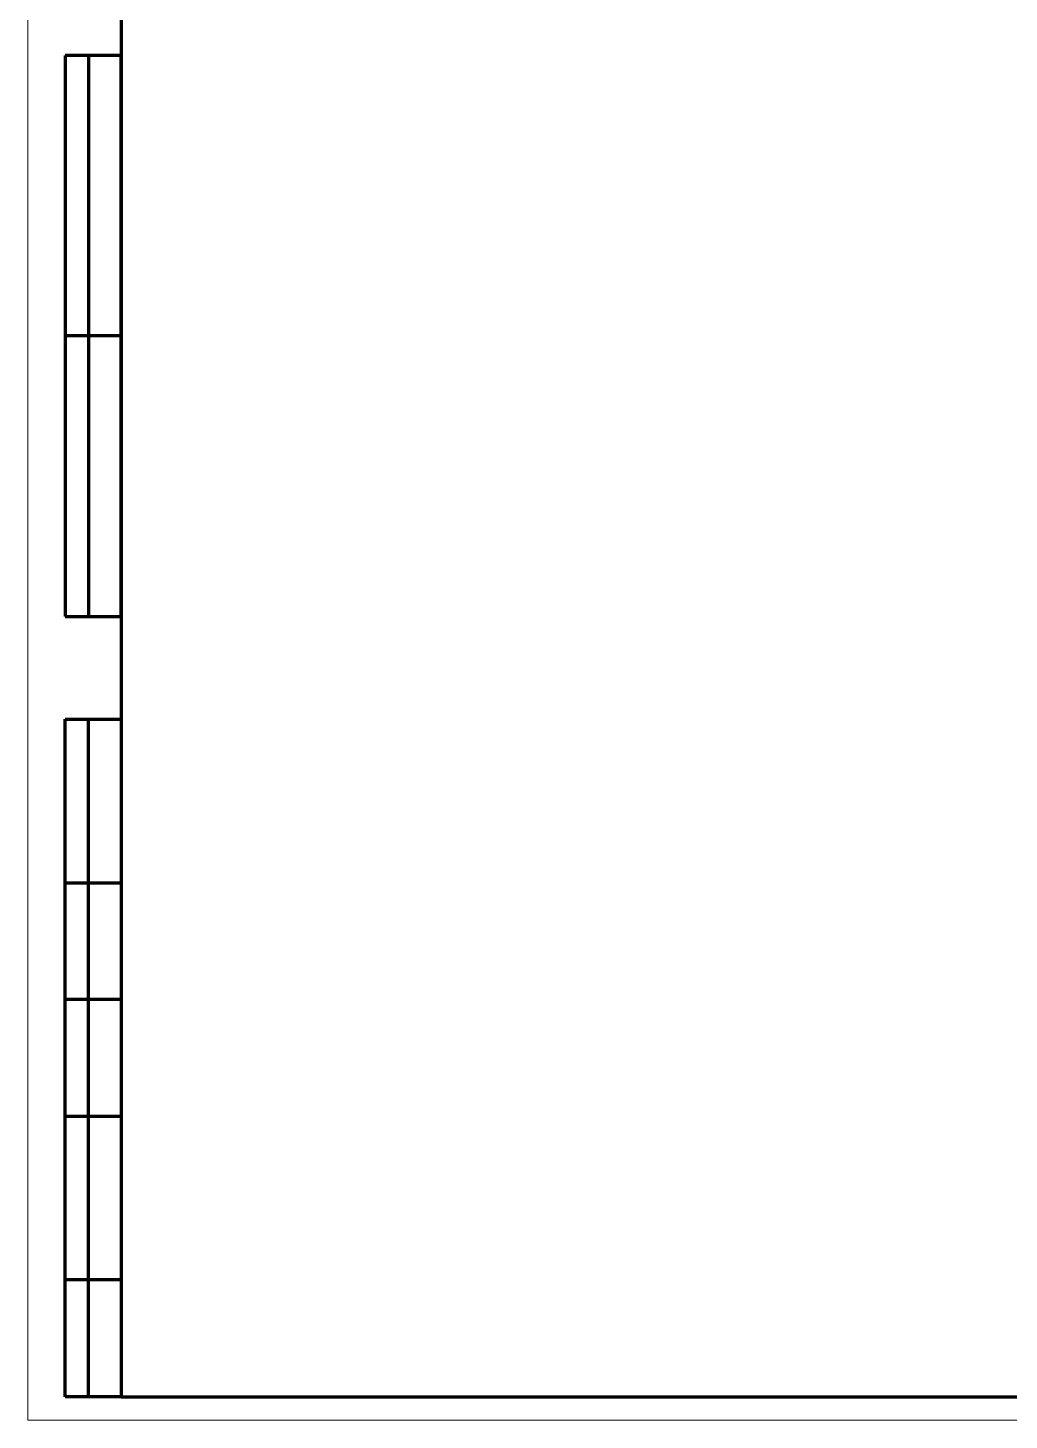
# Model space of a CAD drawing. Header units: millimetres. Extents: x 0 to 420, y 0 to 594.
# Drawn here: x 0 to 210, y 0 to 297.9 of the extents above; entities that cross this region are included whole.
import ezdxf

# ---------------------------------------------------------------- set-up
doc = ezdxf.new("R2010")
doc.units = ezdxf.units.MM
doc.layers.get('0').update_dxf_attribs({"linetype": 'CONTINUOUS', "lineweight": 0})

# ---------------------------------------------------------------- blocks, each defined once
blk = doc.blocks.new('left_field001')
at = {"lineweight": 70}
for p, q in [((-12, 0), (-12, 145)), ((-12, 145), (0, 145)), ((-7, 0), (-7, 145)), ((0, 145), (0, 0)), ((-12, 110), (0, 110)), ((0, 85), (-12, 85)), ((0, 60), (-12, 60)), ((0, 25), (-12, 25)), ((0, 0), (-12, 0))]:
    blk.add_line(p, q, dxfattribs=at)
blk = doc.blocks.new('left_field002')
at = {"lineweight": 70}
for p, q in [((0, 287), (-12, 287)), ((-12, 287), (-12, 167)), ((-7, 287), (-7, 167)), ((0, 167), (0, 287)), ((0, 227), (-12, 227)), ((-12, 167), (0, 167))]:
    blk.add_line(p, q, dxfattribs=at)
blk.add_line((0, 0), (0, 287))
blk = doc.blocks.new('A2V-0')
for p, q in [((0, 594), (0, 0)), ((0, 0), (420, 0))]:
    blk.add_line(p, q)
at = {"lineweight": 100}
for p, q in [((20, 589), (20, 5)), ((20, 5), (415, 5))]:
    blk.add_line(p, q, dxfattribs=at)
at = {"lineweight": 70}
for name in ['left_field002', 'left_field001']:
    blk.add_blockref(name, (20, 5), dxfattribs=at)

msp = doc.modelspace()

# ---------------------------------------------------------------- block references
msp.add_blockref('A2V-0', (0, 0))

doc.saveas('drawing.dxf')
